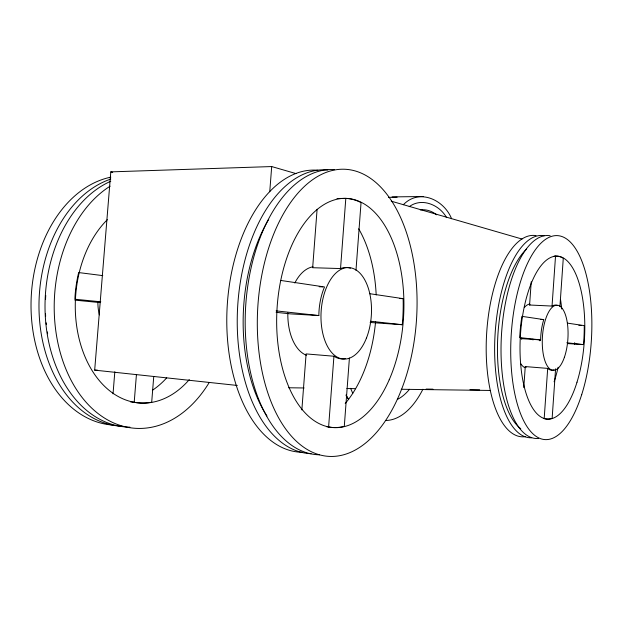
<?xml version="1.0" encoding="UTF-8"?>
<svg xmlns="http://www.w3.org/2000/svg" width="623" height="623" viewBox="0 0 623 623"><rect width="100%" height="100%" fill="white"/><g stroke="black" fill="none" stroke-linecap="round" stroke-linejoin="round"><path stroke-width="0.93" d="M523.779 387.576L525.259 366.581L547.695 368.388L544.183 418.609A81.621 32.092 -86.5 0 0 552.142 418.29L555.584 368.808M531.224 281.791L529.589 305.013L552.04 306.064L555.529 256.123L554.112 256.092M559.921 306.508L563.278 258.265A81.621 32.092 -86.5 0 0 555.529 256.123M349.41 358.038L344.293 426.342A114.733 63.437 -86.7 0 1 328.609 426.965L326.693 426.724M355.974 270.359L361.044 202.6A114.733 63.437 -86.7 0 0 345.812 198.387L336.988 198.496M301.851 409.926L306.111 353.911L333.936 356.231A45.752 25.216 -86.7 0 0 345.609 358.521M317.099 209.273L312.66 267.719L340.532 268.56A45.752 25.216 -86.7 0 1 350.414 268.24M328.609 426.965L333.936 356.231M340.532 268.56L345.812 198.387M269.751 191.736L271.698 166.559L110.801 171.878L94.68 370.132L237.308 385.458M153.756 376.417L151.693 402.232A101.222 70.796 -86.7 0 1 134.202 402.318L130.441 401.843M113.036 393.822L114.819 371.76M134.202 402.318L136.437 374.509M403.338 204.741C419.154 188.177 443.911 199.64 451.597 218.735M409.233 206.665C421.864 197.281 439.519 204.842 446.59 217.645M388.472 197.374L397.147 197.164M420.291 209.92C426.132 209.048 432.089 211.166 436.637 214.803M392.069 196.915L423.251 196.51M288.628 387.771L304.156 387.973M346.863 388.542L355.601 388.659M401.22 389.266L490.519 390.457M426.148 389.071L432.962 389.165M469.921 389.687L479.655 389.827M94.68 370.132L97.601 370.21M319.163 286.736L322.73 286.884M399.771 298.51L403.128 298.666A114.733 63.437 -86.7 0 1 402.256 324.715L370.124 322.473M540.896 319.443L543.762 319.599A32.598 12.795 -86.5 0 0 540.593 339.901L520.68 338.601M578.853 325.323L581.547 325.479M280.911 280.467L324.521 286.962A45.752 25.216 -86.7 0 0 318.844 315.557L290.637 313.891L276.137 312.325M567.413 343.546L583.502 344.605A81.621 32.092 -86.5 0 0 584.249 325.627L567.53 323.142M74.931 300.13L100.062 302.599M100.786 301.797L74.861 299.227A101.222 70.796 -86.7 0 1 78.662 272.562L102.764 275.615M276.137 310.877L318.844 315.557M370.623 321.242L402.256 324.715M540.593 339.901L519.691 337.604A81.621 32.092 -86.5 0 1 521.903 316.344L543.762 319.599M566.821 342.775L583.502 344.605M369.587 293.674L403.128 298.666M110.801 171.878L112.693 172.33M271.698 166.559L295.98 173.591M391.244 201.174L522.004 239.037M521.7 339.27A12.164 5.023 -86.5 0 1 521.646 338.157M540.086 339.94A9.407 3.816 -86.5 0 1 539.884 340.804M532.984 339.987A9.407 3.816 -86.5 0 1 532.906 339.13M525.407 436.653A100.879 41.445 -86.5 0 1 486.524 335.641A100.879 41.445 -86.5 0 1 536.045 235.642M560.591 299.99A80.624 33.081 -86.5 0 1 561.72 309.016M558.122 367.235A80.624 33.081 -86.5 0 1 554.112 381.774M552.04 306.064A32.598 12.795 -86.5 0 1 557.079 305.472M554.096 369.688A32.598 12.795 -86.5 0 1 547.695 368.388M526.209 367.321A32.201 13.184 -86.5 0 1 525.259 366.581M529.589 305.013A32.201 13.184 -86.5 0 1 530.103 304.733M524.979 367.702A32.162 13.223 -86.5 0 1 520.548 363.38M524.34 307.497A32.162 13.223 -86.5 0 1 529.449 304.079M574.686 342.689A95.327 38.564 -86.5 0 1 574.546 344.519M520.742 428.702A95.327 38.564 -86.5 0 1 497.575 341.887A95.327 38.564 -86.5 0 1 526.575 249.075M531.684 437.774A101.323 41.009 -86.5 0 1 495.09 334.115A101.323 41.009 -86.5 0 1 544.081 235.712M538.576 438.421A101.658 40.682 -86.5 0 1 501.429 335.563A101.658 40.682 -86.5 0 1 550.164 235.767M422.916 389.227A93.294 48.057 -86.4 0 1 385.536 420.47M352.797 393.308A93.294 48.057 -86.4 0 1 350.617 388.308M409.513 389.274A74.565 38.377 -86.4 0 1 397.412 399.398M348.459 399.187A87.119 45.697 -86.4 0 1 346.069 395.636M348.654 399.405A92.874 48.384 -86.4 0 1 346.092 394.857M209.258 382.452A126.781 88.77 -86.7 0 1 70.197 378.511A126.781 88.77 -86.7 0 1 110.154 186.168M112.654 425.05A124.81 89.51 -86.7 0 1 31.025 306.578A124.81 89.51 -86.7 0 1 110.839 177.15M189.306 379.602A101.261 70.781 -86.7 0 1 88.326 363.848A101.261 70.781 -86.7 0 1 107.351 219.662M166.645 377.92A99.696 71.38 -86.7 0 1 152.534 390.193M99.353 314.895A39.732 28.44 -86.7 0 1 97.881 301.664M47.628 333.764A118.035 83.91 -86.7 0 1 47.332 331.958M46.351 324.669A118.035 83.91 -86.7 0 1 46.157 322.831M45.643 316.289A118.035 83.91 -86.7 0 1 45.502 313.47M45.534 299.227A118.035 83.91 -86.7 0 1 45.752 295.419M122.233 426.272A125.488 89.26 -86.7 0 1 39.163 313.976A125.488 89.26 -86.7 0 1 110.777 179.074M129.919 427.16A126.002 89.073 -86.7 0 1 45.541 319.973A126.002 89.073 -86.7 0 1 110.777 181.231M302.155 452.275A141.257 81.263 -86.7 0 1 227.161 306.866A141.257 81.263 -86.7 0 1 317.855 170.258M358.677 228.789A112.779 64.745 -86.7 0 1 376.183 294.959M375.576 321.694A112.779 64.745 -86.7 0 1 345.212 403.486M306.368 355.242A44.911 25.784 -86.7 0 1 287.834 312.808M294.819 283.006A44.911 25.784 -86.7 0 1 313.104 266.792M266.971 415.993A133.665 75.835 -86.7 0 1 268.715 219.382M311.111 453.684A142.122 80.702 -86.7 0 1 237.667 306.641A142.122 80.702 -86.7 0 1 327.846 169.962M319.544 454.79A142.784 80.266 -86.7 0 1 245.532 308.728A142.784 80.266 -86.7 0 1 334.52 169.658M581.687 394.671A102.164 40.168 -86.5 0 0 559.376 235.852A102.164 40.168 -86.5 0 0 512.807 382.281A102.164 40.168 -86.5 0 0 581.687 394.671M576.999 382.195A81.644 32.069 -86.5 0 0 558.372 256.24A81.644 32.069 -86.5 0 0 521.848 374.462A81.644 32.069 -86.5 0 0 576.999 382.195M564.383 357.322A32.622 12.764 -86.5 0 0 558.379 305.418A32.622 12.764 -86.5 0 0 542.742 350.531A32.622 12.764 -86.5 0 0 564.383 357.322M397.49 399A143.781 79.588 -86.7 0 0 352.314 170.227A143.781 79.588 -86.7 0 0 261.652 369.229A143.781 79.588 -86.7 0 0 397.49 399M389.211 379.781A114.788 63.398 -86.7 0 0 350.99 198.893A114.788 63.398 -86.7 0 0 280.576 360.312A114.788 63.398 -86.7 0 0 389.211 379.781M366.472 338.009A45.806 25.177 -86.7 0 0 349.207 267.617A45.806 25.177 -86.7 0 0 323.01 334.349A45.806 25.177 -86.7 0 0 366.472 338.009"/></g></svg>
